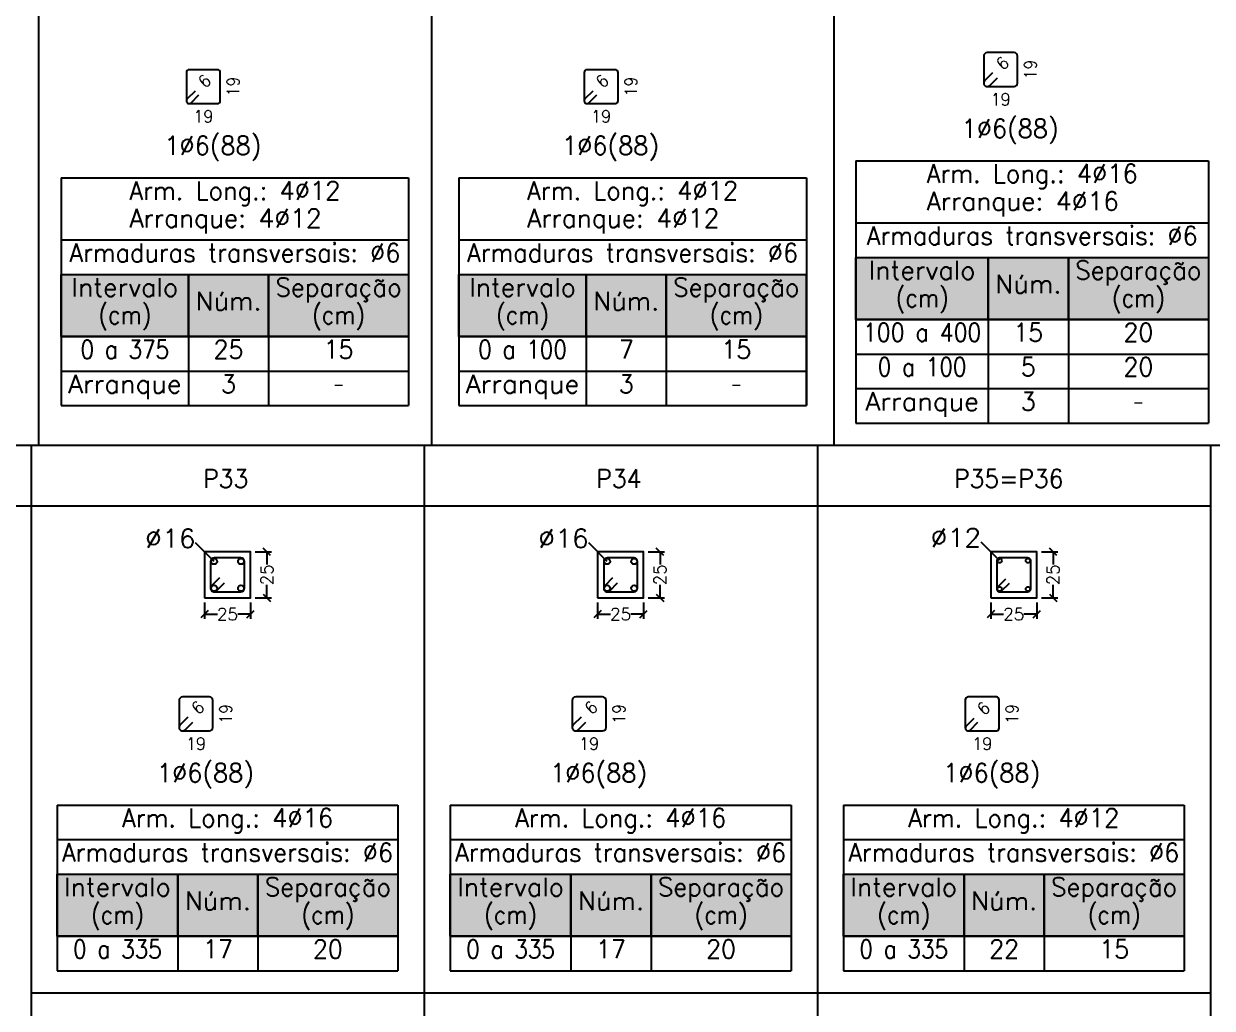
# Model space of a CAD drawing. Header units: millimetres. Extents: x 2071 to 2712, y 1262 to 1380.
# Drawn here: x 2308.1 to 2321.01, y 1347.39 to 1358.09 of the extents above; entities that cross this region are included whole.
import ezdxf
from ezdxf.enums import TextEntityAlignment as Align

# ---------------------------------------------------------------- set-up
doc = ezdxf.new("R2010")
doc.units = ezdxf.units.MM
doc.layers.add('.pormenores', color=8, linetype='Continuous')
doc.layers.add('SECC_COTAS', color=122, linetype='Continuous', lineweight=9)
doc.styles.add('CYPETXT_0.2_romans', font='ROMANS__.TTF', dxfattribs={"height": 0.133333})
doc.styles.add('CYPETXT_romans', font='ROMANS__.TTF', dxfattribs={"height": 0.2})
doc.dimstyles.new('cype_oblique', dxfattribs={"dimtxt": 0.18, "dimasz": 0.18, "dimexe": 0.05, "dimexo": 0.05, "dimgap": 0, "dimtad": 0, "dimdec": 4, "dimzin": 0, "dimdsep": 46, "dimtxsty": 'CYPETXT_0.2_romans', "dimblk": 'OBLIQUE', "dimtsz": 0.04, "dimcen": 0.09, "dimadec": 0, "dimazin": 0, "dimtfac": 1, "dimtdec": 4, "dimtofl": 0, "dimtmove": 2, "dimatfit": 3, "dimfxl": 1, "dimtolj": 1, "dimtzin": 0, "dimarcsym": 0})

# ---------------------------------------------------------------- blocks, each defined once
blk = doc.blocks.new('*D65')
at = {"layer": 'Defpoints', "color": 0, "transparency": 16777216}
for p in [(2303.251, 1314.173), (2303.751, 1314.173), (2303.751, 1313.996)]:
    blk.add_point(p, dxfattribs=at)
at = {"layer": 'SECC_COTAS', "color": 0, "lineweight": -2, "transparency": 16777216}
for p, q in [((2303.251, 1314.123), (2303.251, 1313.946)), ((2303.751, 1314.123), (2303.751, 1313.946)), ((2303.291, 1314.036), (2303.211, 1313.956)), ((2303.251, 1313.996), (2303.391, 1313.996)), ((2303.751, 1313.996), (2303.612, 1313.996)), ((2303.711, 1313.956), (2303.791, 1314.036))]:
    blk.add_line(p, q, dxfattribs=at)
at = {"layer": 'SECC_COTAS', "color": 0, "transparency": 16777216, "insert": (2303.501, 1313.996), "char_height": 0.1333, "attachment_point": 5, "style": 'CYPETXT_0.2_romans'}
blk.add_mtext('\\A1;25', dxfattribs=at)
blk = doc.blocks.new('_OBLIQUE')
at = {"color": 0, "linetype": 'ByBlock'}
blk.add_line((-0.5, -0.5), (0.5, 0.5), dxfattribs=at)
blk = doc.blocks.new('*D66')
at = {"layer": 'Defpoints', "color": 0, "transparency": 16777216}
for p in [(2303.751, 1314.673), (2303.929, 1314.673), (2303.751, 1314.173)]:
    blk.add_point(p, dxfattribs=at)
at = {"layer": 'SECC_COTAS', "color": 0, "lineweight": -2, "transparency": 16777216}
for p, q in [((2303.801, 1314.673), (2303.979, 1314.673)), ((2303.969, 1314.633), (2303.889, 1314.713)), ((2303.929, 1314.673), (2303.929, 1314.534)), ((2303.929, 1314.173), (2303.929, 1314.313)), ((2303.801, 1314.173), (2303.979, 1314.173)), ((2303.889, 1314.213), (2303.969, 1314.133))]:
    blk.add_line(p, q, dxfattribs=at)
at = {"layer": 'SECC_COTAS', "color": 0, "transparency": 16777216, "insert": (2303.929, 1314.423), "char_height": 0.1333, "attachment_point": 5, "rotation": 90, "style": 'CYPETXT_0.2_romans'}
blk.add_mtext('\\A1;25', dxfattribs=at)
blk = doc.blocks.new('*D67')
at = {"layer": 'Defpoints', "color": 0, "transparency": 16777216}
for p in [(2307.521, 1314.173), (2308.021, 1314.173), (2308.021, 1313.996)]:
    blk.add_point(p, dxfattribs=at)
at = {"layer": 'SECC_COTAS', "color": 0, "lineweight": -2, "transparency": 16777216}
for p, q in [((2307.521, 1314.123), (2307.521, 1313.946)), ((2308.021, 1314.123), (2308.021, 1313.946)), ((2307.561, 1314.036), (2307.481, 1313.956)), ((2307.521, 1313.996), (2307.661, 1313.996)), ((2308.021, 1313.996), (2307.882, 1313.996)), ((2307.981, 1313.956), (2308.061, 1314.036))]:
    blk.add_line(p, q, dxfattribs=at)
at = {"layer": 'SECC_COTAS', "color": 0, "transparency": 16777216, "insert": (2307.771, 1313.996), "char_height": 0.1333, "attachment_point": 5, "style": 'CYPETXT_0.2_romans'}
blk.add_mtext('\\A1;25', dxfattribs=at)
blk = doc.blocks.new('*D68')
at = {"layer": 'Defpoints', "color": 0, "transparency": 16777216}
for p in [(2308.021, 1314.673), (2308.199, 1314.673), (2308.021, 1314.173)]:
    blk.add_point(p, dxfattribs=at)
at = {"layer": 'SECC_COTAS', "color": 0, "lineweight": -2, "transparency": 16777216}
for p, q in [((2308.071, 1314.673), (2308.249, 1314.673)), ((2308.239, 1314.633), (2308.159, 1314.713)), ((2308.199, 1314.673), (2308.199, 1314.534)), ((2308.199, 1314.173), (2308.199, 1314.313)), ((2308.071, 1314.173), (2308.249, 1314.173)), ((2308.159, 1314.213), (2308.239, 1314.133))]:
    blk.add_line(p, q, dxfattribs=at)
at = {"layer": 'SECC_COTAS', "color": 0, "transparency": 16777216, "insert": (2308.199, 1314.423), "char_height": 0.1333, "attachment_point": 5, "rotation": 90, "style": 'CYPETXT_0.2_romans'}
blk.add_mtext('\\A1;25', dxfattribs=at)
blk = doc.blocks.new('*D69')
at = {"layer": 'Defpoints', "color": 0, "transparency": 16777216}
for p in [(2311.791, 1314.173), (2312.291, 1314.173), (2312.291, 1313.996)]:
    blk.add_point(p, dxfattribs=at)
at = {"layer": 'SECC_COTAS', "color": 0, "lineweight": -2, "transparency": 16777216}
for p, q in [((2311.791, 1314.123), (2311.791, 1313.946)), ((2312.291, 1314.123), (2312.291, 1313.946)), ((2311.831, 1314.036), (2311.751, 1313.956)), ((2311.791, 1313.996), (2311.931, 1313.996)), ((2312.291, 1313.996), (2312.152, 1313.996)), ((2312.251, 1313.956), (2312.331, 1314.036))]:
    blk.add_line(p, q, dxfattribs=at)
at = {"layer": 'SECC_COTAS', "color": 0, "transparency": 16777216, "insert": (2312.041, 1313.996), "char_height": 0.1333, "attachment_point": 5, "style": 'CYPETXT_0.2_romans'}
blk.add_mtext('\\A1;25', dxfattribs=at)
blk = doc.blocks.new('*D70')
at = {"layer": 'Defpoints', "color": 0, "transparency": 16777216}
for p in [(2312.291, 1314.673), (2312.469, 1314.673), (2312.291, 1314.173)]:
    blk.add_point(p, dxfattribs=at)
at = {"layer": 'SECC_COTAS', "color": 0, "lineweight": -2, "transparency": 16777216}
for p, q in [((2312.341, 1314.673), (2312.519, 1314.673)), ((2312.509, 1314.633), (2312.429, 1314.713)), ((2312.469, 1314.673), (2312.469, 1314.534)), ((2312.469, 1314.173), (2312.469, 1314.313)), ((2312.341, 1314.173), (2312.519, 1314.173)), ((2312.429, 1314.213), (2312.509, 1314.133))]:
    blk.add_line(p, q, dxfattribs=at)
at = {"layer": 'SECC_COTAS', "color": 0, "transparency": 16777216, "insert": (2312.469, 1314.423), "char_height": 0.1333, "attachment_point": 5, "rotation": 90, "style": 'CYPETXT_0.2_romans'}
blk.add_mtext('\\A1;25', dxfattribs=at)

msp = doc.modelspace()

# ---------------------------------------------------------------- hatches: boundary and pattern name
at = {"layer": '.pormenores', "true_color": 0xf2f1f0}
for points in [[(2317.14336, 1355.54965), (2318.58016, 1355.54965), (2318.58016, 1354.8746), (2317.14336, 1354.8746)], [(2318.58016, 1355.54965), (2319.45019, 1355.54965), (2319.45019, 1354.8746), (2318.58016, 1354.8746)], [(2319.45019, 1355.54965), (2320.97097, 1355.54965), (2320.97097, 1354.8746), (2319.45019, 1354.8746)], [(2308.51033, 1355.36465), (2309.89319, 1355.36465), (2309.89319, 1354.6896), (2308.51033, 1354.6896)], [(2309.89319, 1355.36465), (2310.76322, 1355.36465), (2310.76322, 1354.6896), (2309.89319, 1354.6896)], [(2310.76322, 1355.36465), (2312.28401, 1355.36465), (2312.28401, 1354.6896), (2310.76322, 1354.6896)], [(2312.83033, 1355.36465), (2314.21319, 1355.36465), (2314.21319, 1354.6896), (2312.83033, 1354.6896)], [(2314.21319, 1355.36465), (2315.08322, 1355.36465), (2315.08322, 1354.6896), (2314.21319, 1354.6896)], [(2315.08322, 1355.36465), (2316.60401, 1355.36465), (2316.60401, 1354.6896), (2315.08322, 1354.6896)], [(2308.46631, 1348.84953), (2309.77721, 1348.84953), (2309.77721, 1348.17449), (2308.46631, 1348.17449)], [(2309.77721, 1348.84953), (2310.64724, 1348.84953), (2310.64724, 1348.17449), (2309.77721, 1348.17449)], [(2310.64724, 1348.84953), (2312.16802, 1348.84953), (2312.16802, 1348.17449), (2310.64724, 1348.17449)], [(2312.73631, 1348.84953), (2314.04721, 1348.84953), (2314.04721, 1348.17449), (2312.73631, 1348.17449)], [(2314.04721, 1348.84953), (2314.91724, 1348.84953), (2314.91724, 1348.17449), (2314.04721, 1348.17449)], [(2314.91724, 1348.84953), (2316.43802, 1348.84953), (2316.43802, 1348.17449), (2314.91724, 1348.17449)], [(2317.00631, 1348.84953), (2318.31721, 1348.84953), (2318.31721, 1348.17449), (2317.00631, 1348.17449)], [(2318.31721, 1348.84953), (2319.18724, 1348.84953), (2319.18724, 1348.17449), (2318.31721, 1348.17449)], [(2319.18724, 1348.84953), (2320.70802, 1348.84953), (2320.70802, 1348.17449), (2319.18724, 1348.17449)]]:
    msp.add_hatch(color=7, dxfattribs=at).paths.add_polyline_path(points, flags=0)

# ---------------------------------------------------------------- linework, layer by layer
at = {"layer": '.pormenores'}
for p, q in [((2308.26717, 1353.51127), (2308.26717, 1359.85127)), ((2312.53717, 1353.51127), (2312.53717, 1359.85127)), ((2316.90717, 1353.51127), (2316.90717, 1359.85127)), ((2317.14328, 1356.59994), (2320.97106, 1356.59994)), ((2317.14328, 1356.59994), (2317.14328, 1353.74904)), ((2320.97106, 1356.59994), (2320.97106, 1353.74904)), ((2308.51024, 1356.41494), (2312.28409, 1356.41494)), ((2308.51024, 1356.41494), (2308.51024, 1353.9392)), ((2312.28409, 1356.41494), (2312.28409, 1353.9392)), ((2312.83024, 1356.41494), (2316.60409, 1356.41494)), ((2312.83024, 1356.41494), (2312.83024, 1353.9392)), ((2316.60409, 1356.41494), (2316.60409, 1353.9392)), ((2317.14328, 1355.92489), (2320.97106, 1355.92489)), ((2308.51024, 1355.73989), (2312.28409, 1355.73989)), ((2312.83024, 1355.73989), (2316.60409, 1355.73989)), ((2317.14328, 1355.54973), (2320.97106, 1355.54973)), ((2317.14336, 1355.54965), (2320.97097, 1355.54965)), ((2317.14336, 1355.54965), (2317.14336, 1353.74912)), ((2318.58016, 1355.54965), (2318.58016, 1353.74912)), ((2319.45019, 1355.54965), (2319.45019, 1353.74912)), ((2320.97097, 1355.54965), (2320.97097, 1353.74912)), ((2308.51024, 1355.36473), (2312.28409, 1355.36473)), ((2308.51033, 1355.36465), (2312.28401, 1355.36465)), ((2308.51033, 1355.36465), (2308.51033, 1353.93928)), ((2309.89319, 1355.36465), (2309.89319, 1353.93928)), ((2310.76322, 1355.36465), (2310.76322, 1353.93928)), ((2312.28401, 1355.36465), (2312.28401, 1353.93928)), ((2312.83024, 1355.36473), (2316.60409, 1355.36473)), ((2312.83033, 1355.36465), (2316.60401, 1355.36465)), ((2312.83033, 1355.36465), (2312.83033, 1353.93928)), ((2314.21319, 1355.36465), (2314.21319, 1353.93928)), ((2315.08322, 1355.36465), (2315.08322, 1353.93928)), ((2316.60401, 1355.36465), (2316.60401, 1353.93928)), ((2317.14336, 1354.8746), (2320.97097, 1354.8746)), ((2308.51033, 1354.6896), (2312.28401, 1354.6896)), ((2312.83033, 1354.6896), (2316.60401, 1354.6896)), ((2317.14336, 1354.49944), (2320.97097, 1354.49944)), ((2308.51033, 1354.31444), (2312.28401, 1354.31444)), ((2312.83033, 1354.31444), (2316.60401, 1354.31444)), ((2317.14336, 1354.12428), (2320.97097, 1354.12428)), ((2308.51024, 1353.9392), (2312.28409, 1353.9392)), ((2308.51033, 1353.93928), (2312.28401, 1353.93928)), ((2312.83024, 1353.9392), (2316.60409, 1353.9392)), ((2312.83033, 1353.93928), (2316.60401, 1353.93928)), ((2317.14328, 1353.74904), (2320.97106, 1353.74904)), ((2317.14336, 1353.74912), (2320.97097, 1353.74912)), ((2303.91717, 1353.51127), (2308.18717, 1353.51127)), ((2308.18717, 1352.85127), (2308.18717, 1353.51127)), ((2308.18717, 1353.51127), (2312.45717, 1353.51127)), ((2312.45717, 1352.85127), (2312.45717, 1353.51127)), ((2312.45717, 1353.51127), (2316.72717, 1353.51127)), ((2316.72717, 1352.85127), (2316.72717, 1353.51127)), ((2316.72717, 1353.51127), (2320.99717, 1353.51127)), ((2320.99717, 1352.85127), (2320.99717, 1353.51127)), ((2303.91717, 1352.85127), (2308.18717, 1352.85127)), ((2308.18717, 1352.85127), (2312.45717, 1352.85127)), ((2308.18717, 1347.56127), (2308.18717, 1352.85127)), ((2308.18717, 1352.85127), (2312.45717, 1352.85127)), ((2312.45717, 1352.85127), (2316.72717, 1352.85127)), ((2312.45717, 1347.56127), (2312.45717, 1352.85127)), ((2312.45717, 1352.85127), (2316.72717, 1352.85127)), ((2316.72717, 1352.85127), (2320.99717, 1352.85127)), ((2316.72717, 1347.56127), (2316.72717, 1352.85127)), ((2316.72717, 1352.85127), (2320.99717, 1352.85127)), ((2320.99717, 1347.56127), (2320.99717, 1352.85127)), ((2308.46623, 1349.59994), (2312.16811, 1349.59994)), ((2308.46623, 1349.59994), (2308.46623, 1347.79924)), ((2312.16811, 1349.59994), (2312.16811, 1347.79924)), ((2312.73623, 1349.59994), (2316.43811, 1349.59994)), ((2312.73623, 1349.59994), (2312.73623, 1347.79924)), ((2316.43811, 1349.59994), (2316.43811, 1347.79924)), ((2317.00623, 1349.59994), (2320.70811, 1349.59994)), ((2317.00623, 1349.59994), (2317.00623, 1347.79924)), ((2320.70811, 1349.59994), (2320.70811, 1347.79924)), ((2308.46623, 1349.22478), (2312.16811, 1349.22478)), ((2312.73623, 1349.22478), (2316.43811, 1349.22478)), ((2317.00623, 1349.22478), (2320.70811, 1349.22478)), ((2308.46623, 1348.84962), (2312.16811, 1348.84962)), ((2308.46631, 1348.84953), (2312.16802, 1348.84953)), ((2308.46631, 1348.84953), (2308.46631, 1347.79933)), ((2309.77721, 1348.84953), (2309.77721, 1347.79933)), ((2310.64724, 1348.84953), (2310.64724, 1347.79933)), ((2312.16802, 1348.84953), (2312.16802, 1347.79933)), ((2312.73623, 1348.84962), (2316.43811, 1348.84962)), ((2312.73631, 1348.84953), (2316.43802, 1348.84953)), ((2312.73631, 1348.84953), (2312.73631, 1347.79933)), ((2314.04721, 1348.84953), (2314.04721, 1347.79933)), ((2314.91724, 1348.84953), (2314.91724, 1347.79933)), ((2316.43802, 1348.84953), (2316.43802, 1347.79933)), ((2317.00623, 1348.84962), (2320.70811, 1348.84962)), ((2317.00631, 1348.84953), (2320.70802, 1348.84953)), ((2317.00631, 1348.84953), (2317.00631, 1347.79933)), ((2318.31721, 1348.84953), (2318.31721, 1347.79933)), ((2319.18724, 1348.84953), (2319.18724, 1347.79933)), ((2320.70802, 1348.84953), (2320.70802, 1347.79933)), ((2308.46631, 1348.17449), (2312.16802, 1348.17449)), ((2312.73631, 1348.17449), (2316.43802, 1348.17449)), ((2317.00631, 1348.17449), (2320.70802, 1348.17449)), ((2308.46623, 1347.79924), (2312.16811, 1347.79924)), ((2308.46631, 1347.79933), (2312.16802, 1347.79933)), ((2312.73623, 1347.79924), (2316.43811, 1347.79924)), ((2312.73631, 1347.79933), (2316.43802, 1347.79933)), ((2317.00623, 1347.79924), (2320.70811, 1347.79924)), ((2317.00631, 1347.79933), (2320.70802, 1347.79933)), ((2308.18717, 1341.22127), (2308.18717, 1347.56127)), ((2308.18717, 1347.56127), (2312.45717, 1347.56127)), ((2312.45717, 1341.22127), (2312.45717, 1347.56127)), ((2312.45717, 1347.56127), (2316.72717, 1347.56127)), ((2316.72717, 1341.22127), (2316.72717, 1347.56127)), ((2316.72717, 1347.56127), (2320.99717, 1347.56127)), ((2320.99717, 1341.22127), (2320.99717, 1347.56127))]:
    msp.add_line(p, q, dxfattribs=at)
for points in [[(2318.62665, 1357.55566), (2318.5418, 1357.47081), (2318.53792, 1357.46627), (2318.53481, 1357.46119), (2318.53253, 1357.45568), (2318.53114, 1357.44988), (2318.53067, 1357.44394), (2318.5314, 1357.43652), (2318.53356, 1357.42939), (2318.53707, 1357.42282), (2318.5418, 1357.41707), (2318.54756, 1357.41234), (2318.55413, 1357.40883), (2318.56125, 1357.40667), (2318.56867, 1357.40594), (2318.86067, 1357.40594), (2318.87521, 1357.40883), (2318.88754, 1357.41707), (2318.89577, 1357.42939), (2318.89867, 1357.44394), (2318.89867, 1357.73594), (2318.89577, 1357.75048), (2318.88754, 1357.76281), (2318.87521, 1357.77104), (2318.86067, 1357.77394), (2318.56867, 1357.77394), (2318.55413, 1357.77104), (2318.5418, 1357.76281), (2318.53356, 1357.75048), (2318.53067, 1357.73594), (2318.53067, 1357.44394), (2318.5314, 1357.43652), (2318.53356, 1357.42939), (2318.53707, 1357.42282), (2318.5418, 1357.41707), (2318.54756, 1357.41234), (2318.55413, 1357.40883), (2318.56125, 1357.40667), (2318.56867, 1357.40594), (2318.57608, 1357.40667), (2318.58321, 1357.40883), (2318.58978, 1357.41234), (2318.59554, 1357.41707), (2318.68039, 1357.50192)], [(2309.96431, 1357.357), (2309.87945, 1357.27215), (2309.87572, 1357.2676), (2309.87295, 1357.26242), (2309.87124, 1357.25679), (2309.87067, 1357.25094), (2309.87124, 1357.24508), (2309.87295, 1357.23945), (2309.87572, 1357.23427), (2309.87945, 1357.22972), (2309.884, 1357.22599), (2309.88919, 1357.22322), (2309.89481, 1357.22151), (2309.90067, 1357.22094), (2310.20867, 1357.22094), (2310.22015, 1357.22322), (2310.22988, 1357.22972), (2310.23638, 1357.23945), (2310.23867, 1357.25094), (2310.23867, 1357.55894), (2310.23638, 1357.57042), (2310.22988, 1357.58015), (2310.22015, 1357.58665), (2310.20867, 1357.58894), (2309.90067, 1357.58894), (2309.88919, 1357.58665), (2309.87945, 1357.58015), (2309.87295, 1357.57042), (2309.87067, 1357.55894), (2309.87067, 1357.25094), (2309.87124, 1357.24508), (2309.87295, 1357.23945), (2309.87572, 1357.23427), (2309.87945, 1357.22972), (2309.884, 1357.22599), (2309.88919, 1357.22322), (2309.89481, 1357.22151), (2309.90067, 1357.22094), (2309.90652, 1357.22151), (2309.91215, 1357.22322), (2309.91733, 1357.22599), (2309.92188, 1357.22972), (2310.00673, 1357.31457)], [(2314.28431, 1357.357), (2314.19945, 1357.27215), (2314.19572, 1357.2676), (2314.19295, 1357.26242), (2314.19124, 1357.25679), (2314.19067, 1357.25094), (2314.19124, 1357.24508), (2314.19295, 1357.23945), (2314.19572, 1357.23427), (2314.19945, 1357.22972), (2314.204, 1357.22599), (2314.20919, 1357.22322), (2314.21481, 1357.22151), (2314.22067, 1357.22094), (2314.52867, 1357.22094), (2314.54015, 1357.22322), (2314.54988, 1357.22972), (2314.55638, 1357.23945), (2314.55867, 1357.25094), (2314.55867, 1357.55894), (2314.55638, 1357.57042), (2314.54988, 1357.58015), (2314.54015, 1357.58665), (2314.52867, 1357.58894), (2314.22067, 1357.58894), (2314.20919, 1357.58665), (2314.19945, 1357.58015), (2314.19295, 1357.57042), (2314.19067, 1357.55894), (2314.19067, 1357.25094), (2314.19124, 1357.24508), (2314.19295, 1357.23945), (2314.19572, 1357.23427), (2314.19945, 1357.22972), (2314.204, 1357.22599), (2314.20919, 1357.22322), (2314.21481, 1357.22151), (2314.22067, 1357.22094), (2314.22652, 1357.22151), (2314.23215, 1357.22322), (2314.23733, 1357.22599), (2314.24188, 1357.22972), (2314.32673, 1357.31457)], [(2299.64717, 1353.51127), (2303.95717, 1353.51127), (2308.26717, 1353.51127), (2312.53717, 1353.51127), (2316.90717, 1353.51127), (2321.21717, 1353.51127), (2325.48717, 1353.51127), (2329.75717, 1353.51127)], [(2303.91717, 1347.56127), (2303.91717, 1352.85127), (2308.18717, 1352.85127)], [(2310.17117, 1352.24727), (2309.97117, 1352.44727)], [(2314.44117, 1352.24727), (2314.24117, 1352.44727)], [(2318.70317, 1352.25527), (2318.50317, 1352.45527)], [(2310.22915, 1352.06699), (2310.1443, 1351.98214), (2310.14042, 1351.9776), (2310.13731, 1351.97252), (2310.13503, 1351.96701), (2310.13364, 1351.96121), (2310.13317, 1351.95527), (2310.1339, 1351.94786), (2310.13606, 1351.94073), (2310.13957, 1351.93416), (2310.1443, 1351.9284), (2310.15006, 1351.92367), (2310.15663, 1351.92016), (2310.16375, 1351.918), (2310.17117, 1351.91727), (2310.46317, 1351.91727), (2310.47771, 1351.92016), (2310.49004, 1351.9284), (2310.49827, 1351.94073), (2310.50117, 1351.95527), (2310.50117, 1352.24727), (2310.49827, 1352.26181), (2310.49004, 1352.27414), (2310.47771, 1352.28238), (2310.46317, 1352.28527), (2310.17117, 1352.28527), (2310.15663, 1352.28238), (2310.1443, 1352.27414), (2310.13606, 1352.26181), (2310.13317, 1352.24727), (2310.13317, 1351.95527), (2310.1339, 1351.94786), (2310.13606, 1351.94073), (2310.13957, 1351.93416), (2310.1443, 1351.9284), (2310.15006, 1351.92367), (2310.15663, 1351.92016), (2310.16375, 1351.918), (2310.17117, 1351.91727), (2310.17858, 1351.918), (2310.18571, 1351.92016), (2310.19228, 1351.92367), (2310.19804, 1351.9284), (2310.28289, 1352.01325)], [(2314.49915, 1352.06699), (2314.4143, 1351.98214), (2314.41042, 1351.9776), (2314.40731, 1351.97252), (2314.40503, 1351.96701), (2314.40364, 1351.96121), (2314.40317, 1351.95527), (2314.4039, 1351.94786), (2314.40606, 1351.94073), (2314.40957, 1351.93416), (2314.4143, 1351.9284), (2314.42006, 1351.92367), (2314.42663, 1351.92016), (2314.43375, 1351.918), (2314.44117, 1351.91727), (2314.73317, 1351.91727), (2314.74771, 1351.92016), (2314.76004, 1351.9284), (2314.76827, 1351.94073), (2314.77117, 1351.95527), (2314.77117, 1352.24727), (2314.76827, 1352.26181), (2314.76004, 1352.27414), (2314.74771, 1352.28238), (2314.73317, 1352.28527), (2314.44117, 1352.28527), (2314.42663, 1352.28238), (2314.4143, 1352.27414), (2314.40606, 1352.26181), (2314.40317, 1352.24727), (2314.40317, 1351.95527), (2314.4039, 1351.94786), (2314.40606, 1351.94073), (2314.40957, 1351.93416), (2314.4143, 1351.9284), (2314.42006, 1351.92367), (2314.42663, 1351.92016), (2314.43375, 1351.918), (2314.44117, 1351.91727), (2314.44858, 1351.918), (2314.45571, 1351.92016), (2314.46228, 1351.92367), (2314.46804, 1351.9284), (2314.55289, 1352.01325)], [(2318.76681, 1352.05333), (2318.68195, 1351.96848), (2318.67822, 1351.96394), (2318.67545, 1351.95875), (2318.67374, 1351.95312), (2318.67317, 1351.94727), (2318.67374, 1351.94142), (2318.67545, 1351.93579), (2318.67822, 1351.9306), (2318.68195, 1351.92606), (2318.6865, 1351.92232), (2318.69169, 1351.91955), (2318.69731, 1351.91785), (2318.70317, 1351.91727), (2319.01117, 1351.91727), (2319.02265, 1351.91955), (2319.03238, 1351.92606), (2319.03888, 1351.93579), (2319.04117, 1351.94727), (2319.04117, 1352.25527), (2319.03888, 1352.26675), (2319.03238, 1352.27648), (2319.02265, 1352.28299), (2319.01117, 1352.28527), (2318.70317, 1352.28527), (2318.69169, 1352.28299), (2318.68195, 1352.27648), (2318.67545, 1352.26675), (2318.67317, 1352.25527), (2318.67317, 1351.94727), (2318.67374, 1351.94142), (2318.67545, 1351.93579), (2318.67822, 1351.9306), (2318.68195, 1351.92606), (2318.6865, 1351.92232), (2318.69169, 1351.91955), (2318.69731, 1351.91785), (2318.70317, 1351.91727), (2318.70902, 1351.91785), (2318.71465, 1351.91955), (2318.71983, 1351.92232), (2318.72438, 1351.92606), (2318.80923, 1352.01091)], [(2309.88665, 1350.55566), (2309.8018, 1350.47081), (2309.79792, 1350.46627), (2309.79481, 1350.46119), (2309.79253, 1350.45568), (2309.79114, 1350.44988), (2309.79067, 1350.44394), (2309.7914, 1350.43652), (2309.79356, 1350.42939), (2309.79707, 1350.42282), (2309.8018, 1350.41707), (2309.80756, 1350.41234), (2309.81413, 1350.40883), (2309.82125, 1350.40667), (2309.82867, 1350.40594), (2310.12067, 1350.40594), (2310.13521, 1350.40883), (2310.14754, 1350.41707), (2310.15577, 1350.42939), (2310.15867, 1350.44394), (2310.15867, 1350.73594), (2310.15577, 1350.75048), (2310.14754, 1350.76281), (2310.13521, 1350.77104), (2310.12067, 1350.77394), (2309.82867, 1350.77394), (2309.81413, 1350.77104), (2309.8018, 1350.76281), (2309.79356, 1350.75048), (2309.79067, 1350.73594), (2309.79067, 1350.44394), (2309.7914, 1350.43652), (2309.79356, 1350.42939), (2309.79707, 1350.42282), (2309.8018, 1350.41707), (2309.80756, 1350.41234), (2309.81413, 1350.40883), (2309.82125, 1350.40667), (2309.82867, 1350.40594), (2309.83608, 1350.40667), (2309.84321, 1350.40883), (2309.84978, 1350.41234), (2309.85554, 1350.41707), (2309.94039, 1350.50192)], [(2314.15665, 1350.55566), (2314.0718, 1350.47081), (2314.06792, 1350.46627), (2314.06481, 1350.46119), (2314.06253, 1350.45568), (2314.06114, 1350.44988), (2314.06067, 1350.44394), (2314.0614, 1350.43652), (2314.06356, 1350.42939), (2314.06707, 1350.42282), (2314.0718, 1350.41707), (2314.07756, 1350.41234), (2314.08413, 1350.40883), (2314.09125, 1350.40667), (2314.09867, 1350.40594), (2314.39067, 1350.40594), (2314.40521, 1350.40883), (2314.41754, 1350.41707), (2314.42577, 1350.42939), (2314.42867, 1350.44394), (2314.42867, 1350.73594), (2314.42577, 1350.75048), (2314.41754, 1350.76281), (2314.40521, 1350.77104), (2314.39067, 1350.77394), (2314.09867, 1350.77394), (2314.08413, 1350.77104), (2314.0718, 1350.76281), (2314.06356, 1350.75048), (2314.06067, 1350.73594), (2314.06067, 1350.44394), (2314.0614, 1350.43652), (2314.06356, 1350.42939), (2314.06707, 1350.42282), (2314.0718, 1350.41707), (2314.07756, 1350.41234), (2314.08413, 1350.40883), (2314.09125, 1350.40667), (2314.09867, 1350.40594), (2314.10608, 1350.40667), (2314.11321, 1350.40883), (2314.11978, 1350.41234), (2314.12554, 1350.41707), (2314.21039, 1350.50192)], [(2318.42431, 1350.542), (2318.33945, 1350.45715), (2318.33572, 1350.4526), (2318.33295, 1350.44742), (2318.33124, 1350.44179), (2318.33067, 1350.43594), (2318.33124, 1350.43008), (2318.33295, 1350.42445), (2318.33572, 1350.41927), (2318.33945, 1350.41472), (2318.344, 1350.41099), (2318.34919, 1350.40822), (2318.35481, 1350.40651), (2318.36067, 1350.40594), (2318.66867, 1350.40594), (2318.68015, 1350.40822), (2318.68988, 1350.41472), (2318.69638, 1350.42445), (2318.69867, 1350.43594), (2318.69867, 1350.74394), (2318.69638, 1350.75542), (2318.68988, 1350.76515), (2318.68015, 1350.77165), (2318.66867, 1350.77394), (2318.36067, 1350.77394), (2318.34919, 1350.77165), (2318.33945, 1350.76515), (2318.33295, 1350.75542), (2318.33067, 1350.74394), (2318.33067, 1350.43594), (2318.33124, 1350.43008), (2318.33295, 1350.42445), (2318.33572, 1350.41927), (2318.33945, 1350.41472), (2318.344, 1350.41099), (2318.34919, 1350.40822), (2318.35481, 1350.40651), (2318.36067, 1350.40594), (2318.36652, 1350.40651), (2318.37215, 1350.40822), (2318.37733, 1350.41099), (2318.38188, 1350.41472), (2318.46673, 1350.49957)]]:
    msp.add_lwpolyline(points, dxfattribs=at)
at = {"layer": '.pormenores', "color": 7, "true_color": 0xf2f1f0}
for points in [[(2317.14336, 1355.54965), (2318.58016, 1355.54965), (2318.58016, 1354.8746), (2317.14336, 1354.8746)], [(2318.58016, 1355.54965), (2319.45019, 1355.54965), (2319.45019, 1354.8746), (2318.58016, 1354.8746)], [(2319.45019, 1355.54965), (2320.97097, 1355.54965), (2320.97097, 1354.8746), (2319.45019, 1354.8746)], [(2308.51033, 1355.36465), (2309.89319, 1355.36465), (2309.89319, 1354.6896), (2308.51033, 1354.6896)], [(2309.89319, 1355.36465), (2310.76322, 1355.36465), (2310.76322, 1354.6896), (2309.89319, 1354.6896)], [(2310.76322, 1355.36465), (2312.28401, 1355.36465), (2312.28401, 1354.6896), (2310.76322, 1354.6896)], [(2312.83033, 1355.36465), (2314.21319, 1355.36465), (2314.21319, 1354.6896), (2312.83033, 1354.6896)], [(2314.21319, 1355.36465), (2315.08322, 1355.36465), (2315.08322, 1354.6896), (2314.21319, 1354.6896)], [(2315.08322, 1355.36465), (2316.60401, 1355.36465), (2316.60401, 1354.6896), (2315.08322, 1354.6896)], [(2308.46631, 1348.84953), (2309.77721, 1348.84953), (2309.77721, 1348.17449), (2308.46631, 1348.17449)], [(2309.77721, 1348.84953), (2310.64724, 1348.84953), (2310.64724, 1348.17449), (2309.77721, 1348.17449)], [(2310.64724, 1348.84953), (2312.16802, 1348.84953), (2312.16802, 1348.17449), (2310.64724, 1348.17449)], [(2312.73631, 1348.84953), (2314.04721, 1348.84953), (2314.04721, 1348.17449), (2312.73631, 1348.17449)], [(2314.04721, 1348.84953), (2314.91724, 1348.84953), (2314.91724, 1348.17449), (2314.04721, 1348.17449)], [(2314.91724, 1348.84953), (2316.43802, 1348.84953), (2316.43802, 1348.17449), (2314.91724, 1348.17449)], [(2317.00631, 1348.84953), (2318.31721, 1348.84953), (2318.31721, 1348.17449), (2317.00631, 1348.17449)], [(2318.31721, 1348.84953), (2319.18724, 1348.84953), (2319.18724, 1348.17449), (2318.31721, 1348.17449)], [(2319.18724, 1348.84953), (2320.70802, 1348.84953), (2320.70802, 1348.17449), (2319.18724, 1348.17449)]]:
    msp.add_lwpolyline(points, close=True, dxfattribs=at)
at = {"layer": '.pormenores'}
for points in [[(2310.06717, 1351.85127), (2310.56717, 1351.85127), (2310.56717, 1352.35127), (2310.06717, 1352.35127), (2310.06717, 1351.85127)], [(2314.33717, 1351.85127), (2314.83717, 1351.85127), (2314.83717, 1352.35127), (2314.33717, 1352.35127), (2314.33717, 1351.85127)], [(2318.60717, 1351.85127), (2319.10717, 1351.85127), (2319.10717, 1352.35127), (2318.60717, 1352.35127), (2318.60717, 1351.85127)]]:
    msp.add_lwpolyline(points, close=True, dxfattribs=at)
for centre, radius in [((2310.17117, 1352.24727), 0.032), ((2310.46317, 1352.24727), 0.032), ((2314.44117, 1352.24727), 0.032), ((2314.73317, 1352.24727), 0.032), ((2318.70317, 1352.25527), 0.024), ((2319.01117, 1352.25527), 0.024), ((2310.17117, 1351.95527), 0.032), ((2310.46317, 1351.95527), 0.032), ((2314.44117, 1351.95527), 0.032), ((2314.73317, 1351.95527), 0.032), ((2318.70317, 1351.94727), 0.024), ((2319.01117, 1351.94727), 0.024)]:
    msp.add_circle(centre, radius, dxfattribs=at)

# ---------------------------------------------------------------- texts
at = {"layer": '.pormenores', "style": 'CYPETXT_romans', "width": 0.840941}
for s, height, rotation, p, p2 in [('6', 0.13333, 45, (2318.74497, 1357.5731), (2318.82134, 1357.64947)), ('19', 0.133333, 90, (2319.10467, 1357.48194), (2319.10467, 1357.69794)), ('6', 0.13333, 45, (2310.07697, 1357.3801), (2310.15334, 1357.45647)), ('19', 0.133333, 90, (2310.44467, 1357.29694), (2310.44467, 1357.51294)), ('6', 0.13333, 45, (2314.39697, 1357.3801), (2314.47334, 1357.45647)), ('19', 0.133333, 90, (2314.76467, 1357.29694), (2314.76467, 1357.51294)), ('6', 0.13333, 45, (2310.00497, 1350.5731), (2310.08134, 1350.64947)), ('19', 0.133333, 90, (2310.36467, 1350.48194), (2310.36467, 1350.69794)), ('6', 0.13333, 45, (2314.27497, 1350.5731), (2314.35134, 1350.64947)), ('19', 0.133333, 90, (2314.63467, 1350.48194), (2314.63467, 1350.69794)), ('6', 0.13333, 45, (2318.53697, 1350.5651), (2318.61334, 1350.64147)), ('19', 0.133333, 90, (2318.90467, 1350.48194), (2318.90467, 1350.69794))]:
    msp.add_text(s, height=height, rotation=rotation, dxfattribs=at).set_placement(p, p2, align=Align.FIT)
at = {"layer": '.pormenores', "style": 'CYPETXT_romans'}
for s, height, width, p, p2 in [('19', 0.133333, 0.840941, (2318.60667, 1357.19994), (2318.82267, 1357.19994)), ('19', 0.133333, 0.840941, (2309.94667, 1357.01494), (2310.16267, 1357.01494)), ('19', 0.133333, 0.840941, (2314.26667, 1357.01494), (2314.48267, 1357.01494)), ('1%%c6(88)', 0.2, 0.865464, (2318.29117, 1356.84994), (2319.34417, 1356.84994)), ('1%%c6(88)', 0.2, 0.865464, (2309.63117, 1356.66494), (2310.68417, 1356.66494)), ('1%%c6(88)', 0.2, 0.865464, (2313.95117, 1356.66494), (2315.00417, 1356.66494)), ('Arm. Long.: 4%%c16', 0.2, 0.836015, (2317.9101, 1356.36076), (2320.20426, 1356.36076)), ('Arm. Long.: 4%%c12', 0.2, 0.836015, (2309.25015, 1356.17576), (2311.5443, 1356.17576)), ('Arm. Long.: 4%%c12', 0.2, 0.836015, (2313.57015, 1356.17576), (2315.8643, 1356.17576)), ('Arranque: 4%%c16', 0.2, 0.875675, (2317.9101, 1356.06087), (2320.00033, 1356.06087)), ('Arranque: 4%%c12', 0.2, 0.875675, (2309.25015, 1355.87587), (2311.34037, 1355.87587)), ('Arranque: 4%%c12', 0.2, 0.875675, (2313.57015, 1355.87587), (2315.66037, 1355.87587)), ('Armaduras transversais: %%c6', 0.2, 0.835463, (2317.25936, 1355.68571), (2320.85503, 1355.68571)), ('Armaduras transversais: %%c6', 0.2, 0.835463, (2308.59931, 1355.50071), (2312.19499, 1355.50071)), ('Armaduras transversais: %%c6', 0.2, 0.835463, (2312.91931, 1355.50071), (2316.51499, 1355.50071)), ('Intervalo', 0.2, 0.905098, (2317.28145, 1355.31047), (2318.44203, 1355.31047)), ('Separação', 0.2, 0.865372, (2319.52537, 1355.31047), (2320.89587, 1355.31047)), ('Intervalo', 0.2, 0.905098, (2308.6215, 1355.12547), (2309.78207, 1355.12547)), ('Separação', 0.2, 0.865372, (2310.83841, 1355.12547), (2312.2089, 1355.12547)), ('Intervalo', 0.2, 0.905098, (2312.9415, 1355.12547), (2314.10207, 1355.12547)), ('Separação', 0.2, 0.865372, (2315.15841, 1355.12547), (2316.5289, 1355.12547)), ('Núm.', 0.2, 0.922395, (2318.65534, 1355.16053), (2319.37507, 1355.16053)), ('Núm.', 0.2, 0.922395, (2309.96837, 1354.97553), (2310.68811, 1354.97553)), ('Núm.', 0.2, 0.922395, (2314.28837, 1354.97553), (2315.00811, 1354.97553)), ('(cm)', 0.2, 0.78554, (2317.57381, 1355.01058), (2318.14959, 1355.01058)), ('(cm)', 0.2, 0.78554, (2319.92271, 1355.01058), (2320.4985, 1355.01058)), ('(cm)', 0.2, 0.78554, (2308.91385, 1354.82558), (2309.48964, 1354.82558)), ('(cm)', 0.2, 0.78554, (2311.23575, 1354.82558), (2311.81154, 1354.82558)), ('(cm)', 0.2, 0.78554, (2313.23385, 1354.82558), (2313.80964, 1354.82558)), ('(cm)', 0.2, 0.78554, (2315.55575, 1354.82558), (2316.13154, 1354.82558)), ('100 a 400', 0.2, 0.737956, (2317.21855, 1354.63542), (2318.50507, 1354.63542)), ('15', 0.2, 0.840631, (2318.85329, 1354.63542), (2319.17717, 1354.63542)), ('20', 0.2, 0.840631, (2320.0487, 1354.63542), (2320.37258, 1354.63542)), ('0 a 375', 0.2, 0.708827, (2308.72047, 1354.45042), (2309.68312, 1354.45042)), ('25', 0.2, 0.840631, (2310.16632, 1354.45042), (2310.4902, 1354.45042)), ('15', 0.2, 0.840631, (2311.36173, 1354.45042), (2311.68561, 1354.45042)), ('0 a 100', 0.2, 0.708827, (2313.04047, 1354.45042), (2314.00312, 1354.45042)), ('7', 0.2, 0.840631, (2314.56727, 1354.45042), (2314.72921, 1354.45042)), ('15', 0.2, 0.840631, (2315.68173, 1354.45042), (2316.00561, 1354.45042)), ('0 a 100', 0.2, 0.708827, (2317.38043, 1354.26027), (2318.34307, 1354.26027)), ('5', 0.2, 0.840631, (2318.93423, 1354.26027), (2319.09617, 1354.26027)), ('20', 0.2, 0.840631, (2320.0487, 1354.26027), (2320.37258, 1354.26027)), ('Arranque', 0.2, 0.923559, (2308.58551, 1354.07527), (2309.81806, 1354.07527)), ('3', 0.2, 0.840631, (2310.24727, 1354.07527), (2310.40921, 1354.07527)), ('Arranque', 0.2, 0.923559, (2312.90551, 1354.07527), (2314.13806, 1354.07527)), ('3', 0.2, 0.840631, (2314.56727, 1354.07527), (2314.72921, 1354.07527)), ('-', 0.2, 0.481468, (2311.46367, 1354.07527), (2311.58363, 1354.07527)), ('-', 0.2, 0.481468, (2315.78367, 1354.07527), (2315.90363, 1354.07527)), ('Arranque', 0.2, 0.923559, (2317.24547, 1353.88511), (2318.47802, 1353.88511)), ('3', 0.2, 0.840631, (2318.93423, 1353.88511), (2319.09617, 1353.88511)), ('-', 0.2, 0.481468, (2320.15064, 1353.88511), (2320.27059, 1353.88511)), ('P33', 0.2, 0.837611, (2310.05157, 1353.04627), (2310.54357, 1353.04627)), ('P34', 0.2, 0.837611, (2314.32157, 1353.04627), (2314.81357, 1353.04627)), ('P35=P36', 0.2, 0.834319, (2318.20877, 1353.04627), (2319.39677, 1353.04627)), ('%%c16', 0.2, 0.981878, (2309.42217, 1352.39727), (2309.97117, 1352.39727)), ('%%c16', 0.2, 0.981878, (2313.69217, 1352.39727), (2314.24117, 1352.39727)), ('%%c12', 0.2, 0.981878, (2317.95417, 1352.40527), (2318.50317, 1352.40527)), ('19', 0.133333, 0.840941, (2309.86667, 1350.19994), (2310.08267, 1350.19994)), ('19', 0.133333, 0.840941, (2314.13667, 1350.19994), (2314.35267, 1350.19994)), ('19', 0.133333, 0.840941, (2318.40667, 1350.19994), (2318.62267, 1350.19994)), ('1%%c6(88)', 0.2, 0.865464, (2309.55117, 1349.84994), (2310.60417, 1349.84994)), ('1%%c6(88)', 0.2, 0.865464, (2313.82117, 1349.84994), (2314.87417, 1349.84994)), ('1%%c6(88)', 0.2, 0.865464, (2318.09117, 1349.84994), (2319.14417, 1349.84994)), ('Arm. Long.: 4%%c16', 0.2, 0.836015, (2309.17015, 1349.36076), (2311.4643, 1349.36076)), ('Arm. Long.: 4%%c16', 0.2, 0.836015, (2313.44015, 1349.36076), (2315.7343, 1349.36076)), ('Arm. Long.: 4%%c12', 0.2, 0.836015, (2317.71015, 1349.36076), (2320.0043, 1349.36076)), ('Armaduras transversais: %%c6', 0.2, 0.835463, (2308.51931, 1348.9856), (2312.11499, 1348.9856)), ('Armaduras transversais: %%c6', 0.2, 0.835463, (2312.78931, 1348.9856), (2316.38499, 1348.9856)), ('Armaduras transversais: %%c6', 0.2, 0.835463, (2317.05931, 1348.9856), (2320.65499, 1348.9856)), ('Intervalo', 0.2, 0.905098, (2308.5415, 1348.61036), (2309.70207, 1348.61036)), ('Separação', 0.2, 0.865372, (2310.72242, 1348.61036), (2312.09292, 1348.61036)), ('Intervalo', 0.2, 0.905098, (2312.8115, 1348.61036), (2313.97207, 1348.61036)), ('Separação', 0.2, 0.865372, (2314.99242, 1348.61036), (2316.36292, 1348.61036)), ('Intervalo', 0.2, 0.905098, (2317.0815, 1348.61036), (2318.24207, 1348.61036)), ('Separação', 0.2, 0.865372, (2319.26242, 1348.61036), (2320.63292, 1348.61036)), ('Núm.', 0.2, 0.922395, (2309.85239, 1348.46042), (2310.57212, 1348.46042)), ('Núm.', 0.2, 0.922395, (2314.12239, 1348.46042), (2314.84212, 1348.46042)), ('Núm.', 0.2, 0.922395, (2318.39239, 1348.46042), (2319.11212, 1348.46042)), ('(cm)', 0.2, 0.78554, (2308.83385, 1348.31047), (2309.40964, 1348.31047)), ('(cm)', 0.2, 0.78554, (2311.11977, 1348.31047), (2311.69555, 1348.31047)), ('(cm)', 0.2, 0.78554, (2313.10385, 1348.31047), (2313.67964, 1348.31047)), ('(cm)', 0.2, 0.78554, (2315.38977, 1348.31047), (2315.96555, 1348.31047)), ('(cm)', 0.2, 0.78554, (2317.37385, 1348.31047), (2317.94964, 1348.31047)), ('(cm)', 0.2, 0.78554, (2319.65977, 1348.31047), (2320.23555, 1348.31047)), ('0 a 335', 0.2, 0.708827, (2308.64047, 1347.93531), (2309.60312, 1347.93531)), ('17', 0.2, 0.840631, (2310.05034, 1347.93531), (2310.37422, 1347.93531)), ('20', 0.2, 0.840631, (2311.24575, 1347.93531), (2311.56963, 1347.93531)), ('0 a 335', 0.2, 0.708827, (2312.91047, 1347.93531), (2313.87312, 1347.93531)), ('17', 0.2, 0.840631, (2314.32034, 1347.93531), (2314.64422, 1347.93531)), ('20', 0.2, 0.840631, (2315.51575, 1347.93531), (2315.83963, 1347.93531)), ('0 a 335', 0.2, 0.708827, (2317.18047, 1347.93531), (2318.14312, 1347.93531)), ('22', 0.2, 0.840631, (2318.59034, 1347.93531), (2318.91422, 1347.93531)), ('15', 0.2, 0.840631, (2319.78575, 1347.93531), (2320.10963, 1347.93531))]:
    msp.add_text(s, height=height, dxfattribs=dict(at, width=width)).set_placement(p, p2, align=Align.FIT)

# ---------------------------------------------------------------- dimensions: what is measured, and where the dimension line sits
at = {"layer": '.pormenores'}
for p1, p2, picture, middle in [((2310.56717, 1351.85127), (2310.56717, 1352.35127), '*D66', (2310.7445, 1352.10127)), ((2314.83717, 1351.85127), (2314.83717, 1352.35127), '*D68', (2315.0145, 1352.10127)), ((2319.10717, 1351.85127), (2319.10717, 1352.35127), '*D70', (2319.2845, 1352.10127)), ((2310.06717, 1351.85127), (2310.56717, 1351.85127), '*D65', (2310.31717, 1351.67394)), ((2314.33717, 1351.85127), (2314.83717, 1351.85127), '*D67', (2314.58717, 1351.67394)), ((2318.60717, 1351.85127), (2319.10717, 1351.85127), '*D69', (2318.85717, 1351.67394))]:
    dim = msp.add_aligned_dim(p1=p1, p2=p2, distance=-0.17733, text='25', dimstyle='cype_oblique', dxfattribs=at)
    dim.commit()
    dim.dimension.update_dxf_attribs({"geometry": picture, "text_midpoint": middle, "insert": (6.81569, 37.6778)})

doc.saveas('drawing.dxf')
